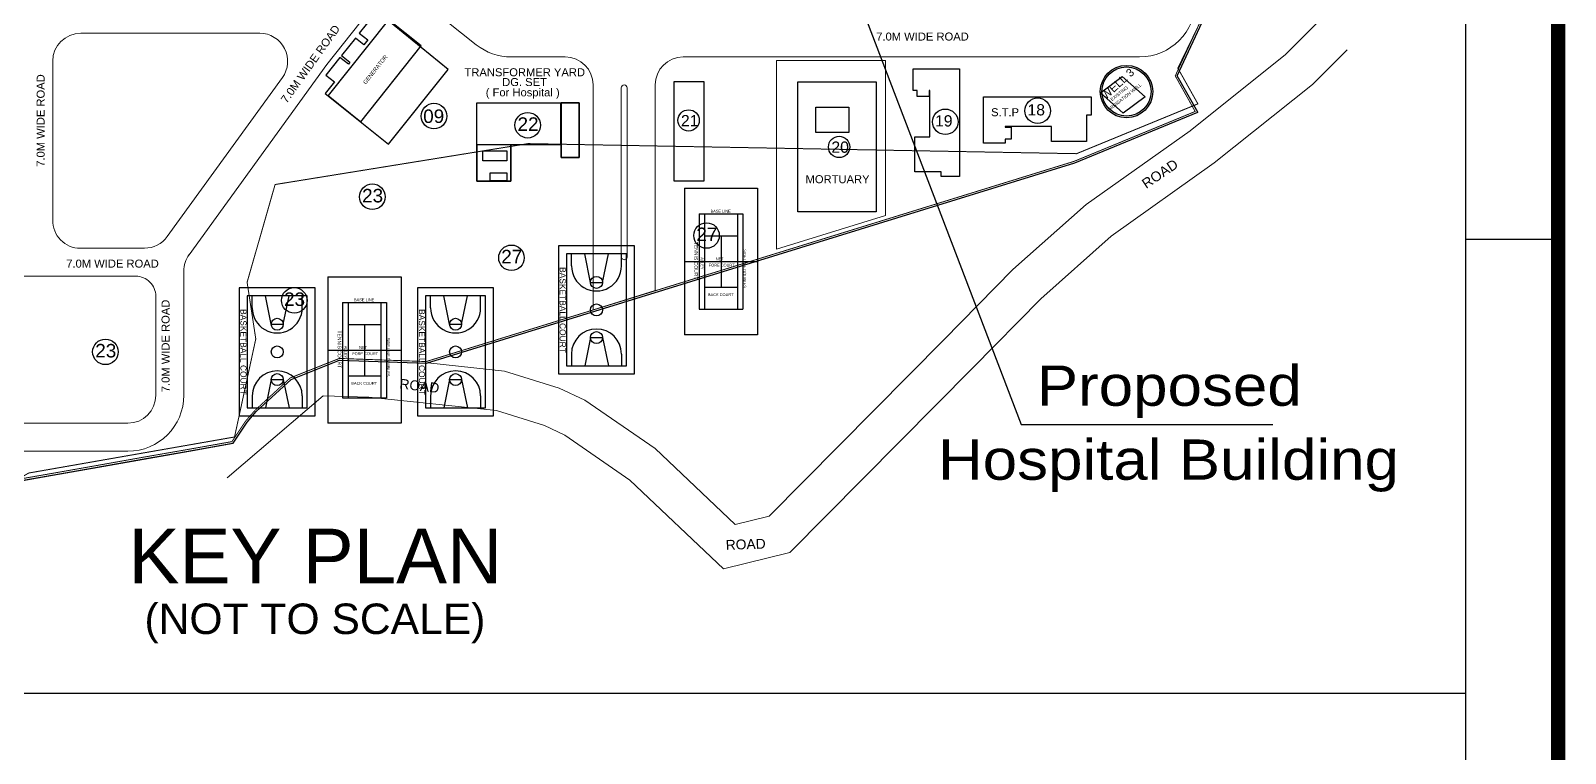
# Model space of a CAD drawing. Extents: x 7620542 to 7843793, y -6476226 to -6093835.
# Drawn here: x 7820359 to 7843793, y -6368780 to -6357741 of the extents above; entities that cross this region are included whole.
import ezdxf
from ezdxf.enums import TextEntityAlignment as Align

# ---------------------------------------------------------------- set-up
doc = ezdxf.new("R2010")
doc.units = 0
doc.header["$LTSCALE"] = 600
doc.header["$MEASUREMENT"] = 0
doc.linetypes.add('1', pattern=[0])
doc.linetypes.add('DASHED2', pattern=[0.375, 0.25, -0.125])
doc.layers.get('0').update_dxf_attribs({"linetype": 'CONTINUOUS'})
for name, color, linetype in [('play field', 30, '1'), ('TITLE', 7, 'CONTINUOUS'), ('Working Dim', 5, 'CONTINUOUS')]:
    doc.layers.add(name, color=color, linetype=linetype)
doc.styles.add('AR', font='arial.ttf')
doc.styles.add('ARAL', font='arial.ttf')
doc.styles.add('ari', font='arial.ttf')
doc.styles.add('ARIAL', font='arial.ttf')
doc.dimstyles.new('int. dim', dxfattribs={"dimtxt": 450, "dimasz": 80, "dimexe": 80, "dimexo": 0, "dimgap": 70, "dimtad": 0, "dimdec": 0, "dimzin": 12, "dimdsep": 46, "dimtxsty": 'ari', "dimblk": 'OBLIQUE', "dimcen": 2, "dimdle": 80, "dimclrd": 256, "dimclre": 256, "dimclrt": 6, "dimadec": 0, "dimazin": 0, "dimtfac": 1, "dimtdec": 0, "dimtix": 1, "dimtmove": 2, "dimatfit": 3, "dimfxl": 1, "dimtolj": 1, "dimtzin": 0, "dimlwd": -1, "dimlwe": -1, "dimarcsym": 0})

# ---------------------------------------------------------------- blocks, each defined once
blk = doc.blocks.new('A$C66962185')
at = {"layer": 'TITLE'}
blk.add_line((360.704, -141176.034), (360.704, -140930.66), dxfattribs=at)
at = {"layer": 'TITLE', "color": 7}
blk.add_line((363, -140990.856), (360.704, -140990.856), dxfattribs=at)
at = {"layer": 'TITLE', "color": 7, "const_width": 0.355}
blk.add_lwpolyline([(363, -140928.365), (363, -141178.329), (0, -141178.329), (0, -140928.365)], close=True, dxfattribs=at)
blk = doc.blocks.new('A$C5AAC70FB')
at = {"layer": 'play field', "color": 8, "linetype": 'Continuous'}
for p, q in [((-9140, 18300), (-9140, -18300)), ((-9140, 18300), (9140, 18300)), ((9140, 18300), (9140, -18300)), ((-5480, 11900), (5480, 11900)), ((-5480, 11900), (-5480, -11900)), ((-4110, 11900), (-4110, -11900)), ((4110, 11900), (4110, -11900)), ((5480, 11900), (5480, -11900)), ((-4110, 6400), (4110, 6400)), ((0, 6400), (0, -6400)), ((-9140, 0), (9140, 0)), ((-4110, -6400), (4110, -6400)), ((-5480, -11900), (5480, -11900)), ((9140, -18300), (-9140, -18300))]:
    blk.add_line(p, q, dxfattribs=at)
at = {"layer": 'play field', "color": 8, "linetype": 'Continuous', "style": 'ari'}
for s, p in [('BASE LINE', (-2617, 12219)), ('NET', (-1324, 301)), ('FORE COURT', (-3061, -1270)), ('BACK COURT', (-3266, -8654))]:
    blk.add_text(s, height=700, dxfattribs=at).set_placement(p)
for s, height, p in [('TENNIS COURT', 900, (-6686, 4908)), ('ALLEY', 700, (-5064, 1055)), ('SIDE LINE DOUBLES', 700, (5579, 3068))]:
    blk.add_text(s, height=height, rotation=270, dxfattribs=at).set_placement(p)
blk = doc.blocks.new('A$C57FB3ACC')
at = {"layer": 'play field', "color": 8}
for p, q in [((16000, 19000), (-16000, 19000)), ((-16000, 19000), (-16000, 0)), ((14000, 17000), (-14000, 17000)), ((-14000, 17000), (-14000, 2000)), ((-11005, 15750), (-14000, 15750)), ((11005, 15750), (14000, 15750)), ((14000, 2000), (14000, 17000)), ((16000, 0), (16000, 19000)), ((-6911, 11000), (-14000, 12500)), ((6911, 11000), (14000, 12500)), ((-6911, 8000), (-14000, 6561)), ((-6911, 8000), (-6911, 11000)), ((6911, 8000), (6911, 11000)), ((6911, 8000), (14000, 6561)), ((-16000, 0), (16000, 0)), ((-11005, 3250), (-14000, 3250)), ((-14000, 2000), (14000, 2000)), ((11005, 3250), (14000, 3250))]:
    blk.add_line(p, q, dxfattribs=at)
for centre in [(-6911, 9500), (0, 9500), (6911, 9500)]:
    blk.add_circle(centre, 1500, dxfattribs=at)
for centre, start, end in [((-11005, 9500), 270, 90), ((11005, 9500), 90, 270)]:
    blk.add_arc(centre, 6250, start, end, dxfattribs=at)
at = {"layer": 'play field', "color": 8, "style": 'ARIAL'}
blk.add_text('BASKETBALL COURT', height=1500, dxfattribs=at).set_placement((0, 322, -101446), align=Align.CENTER)
blk = doc.blocks.new('_Oblique')
at = {"color": 0, "linetype": 'ByBlock', "lineweight": -2}
blk.add_line((-0.5, -0.5), (0.5, 0.5), dxfattribs=at)
blk = doc.blocks.new('A$C67844AE1')
at = {"layer": 'TITLE', "color": 8, "lineweight": 0}
for p, q in [((-16236, -16786, 6), (-15479, -15835, 6)), ((-14884, -15767, 6), (-13980, -16487, 6)), ((-17251, -16314, 6), (-19954, -16314, 6)), ((-12637, -16672, 6), (-13453, -16672, 6)), ((-3959, -16672, 6), (-10854, -16672, 6)), ((-20377, -16736, 6), (-20377, -19138, 6)), ((-18318, -19660, 6), (-16236, -16786, 6)), ((-18648, -19387, 6), (-16908, -16985, 6)), ((-12214, -17095, 6), (-12214, -20493, 6)), ((-11277, -17095, 6), (-11277, -20203, 6)), ((-19960, -19562, 6), (-18991, -19562, 6)), ((-18398, -21784, 6), (-18398, -19908, 6)), ((-22786, -19985, 6), (-19122, -19985, 6)), ((-18820, -21784, 6), (-18820, -20287, 6)), ((-22665, -22208, 6), (-19243, -22208, 6)), ((-25451, -22631, 6), (-19243, -22631, 6))]:
    blk.add_line(p, q, dxfattribs=at)
at = {"layer": 'TITLE', "color": 10, "const_width": 13.9}
for points in [[(-20977, -23096), (-20381, -22992), (-19690, -22870), (-19006, -22748), (-18323, -22629), (-17654, -22509), (-17442, -22192), (-17303, -22031), (-16774, -21546), (-16043, -21256), (-14732, -21302), (-4938, -18274), (-3081, -17509), (-3390, -16957), (-2808, -15697)], [(-20981, -23069), (-20386, -22965), (-19695, -22843), (-19011, -22721), (-18328, -22602), (-17670, -22485), (-17464, -22175), (-17322, -22012), (-16789, -21522), (-16048, -21228), (-14736, -21275), (-4947, -18249), (-3120, -17496), (-3421, -16958), (-2832, -15685)]]:
    blk.add_lwpolyline(points, dxfattribs=at)
at = {"layer": 'TITLE', "color": 10}
blk.add_lwpolyline([(-20977, -23096), (-20381, -22992), (-19690, -22870), (-19006, -22748), (-18323, -22629), (-17654, -22509), (-17442, -22192), (-17303, -22031), (-16774, -21546), (-16043, -21256), (-14732, -21302), (-4938, -18274), (-3081, -17509), (-3390, -16957), (-2808, -15697)], dxfattribs=at)
at = {"layer": 'TITLE', "color": 8, "linetype": 'DASHED2', "lineweight": 0, "ltscale": 6, "const_width": 15.1, "elevation": 6, "flags": 128}
blk.add_lwpolyline([(-2004, -7493), (-2222, -4307), (-2175, -3938), (-1643, 323), (-32, 25), (-85, 841), (-1707, 882), (-3265, 690), (-2836, 167), (-4833, -751), (-3799, -1390), (-5143, -3563), (-6085, -4451), (-6650, -5438), (-9382, -5113, 0.243248), (-10378, -5545), (-11867, -5545, 0.166319), (-12338, -5051), (-18845, -2062), (-19041, -2458), (-19481, -2223), (-21509, -5575), (-24942, -3314), (-24624, -9224), (-22946, -9140), (-23514, -12602), (-28454, -12602), (-28454, -16217), (-26958, -16299), (-26950, -16422), (-26111, -16503), (-26288, -19309), (-26449, -20494), (-25847, -25817), (-24849, -25610), (-23343, -24528), (-20742, -22960), (-17631, -22415), (-17310, -20933), (-17441, -20077), (-17018, -18600), (-13198, -17982), (-13198, -17982), (-13198, -17982), (-13198, -17982), (-4912, -18134), (-4912, -18134), (-4912, -18134), (-4912, -18134), (-4912, -18134), (-4912, -18134), (-4912, -18134), (-4912, -18134), (-4912, -18134), (-3079, -17381), (-3382, -16842), (-2832, -15708), (-2188, -14381), (-2077, -13895), (-1842, -10425)], format="xyb", close=True, dxfattribs=at)
at = {"layer": 'TITLE', "color": 8}
blk.add_lwpolyline([(-16264, -17225), (-15304, -17992), (-14404, -16864), (-15354, -16084), (-15408, -16152), (-15535, -16050), (-15746, -16314), (-15619, -16416), (-15676, -16488), (-15804, -16386), (-16015, -16651), (-15887, -16753), (-15911, -16782), (-16039, -16681), (-16250, -16945), (-16122, -17047), (-16264, -17225)], dxfattribs=at)
blk.add_lwpolyline([(-14811, -16506), (-15304, -16112), (-16217, -17256), (-15724, -17651)], close=True, dxfattribs=at)
at = {"layer": 'TITLE', "color": 8, "lineweight": 0, "flags": 128}
for points in [[(-14713, -21296), (-13552, -21419), (-12729, -21675), (-12338, -21860), (-11276, -22591), (-10067, -23735), (-9555, -23609), (-6916, -20948), (-5873, -19885), (-4769, -18902), (-3197, -17787), (-1754, -16633), (-1252, -16134)], [(-17743, -23031), (-16290, -21793), (-15600, -21814), (-13675, -22017), (-12950, -22243), (-12642, -22388), (-11659, -23065), (-10243, -24405), (-9244, -24158), (-6483, -21375), (-5453, -20325), (-4389, -19379), (-2831, -18273), (-1349, -17088), (-824, -16566)]]:
    blk.add_lwpolyline(points, dxfattribs=at)
at = {"layer": 'TITLE', "color": 8, "lineweight": 0, "elevation": 6}
blk.add_lwpolyline([(-9444, -16727), (-7800, -16727), (-7800, -19068), (-9444, -19578)], close=True, dxfattribs=at)
at = {"layer": 'TITLE', "color": 8, "elevation": 6}
for points in [[(-7382, -16853), (-6680, -16853), (-6680, -18479), (-6957, -18479), (-6957, -18407), (-7353, -18407), (-7353, -17881), (-7128, -17881), (-7128, -17179), (-7139, -17179), (-7139, -17270), (-7320, -17270), (-7320, -17179), (-7382, -17179), (-7382, -16853)], [(-12423, -17366), (-12423, -18192), (-12695, -18192), (-12695, -17999), (-13456, -17999), (-13456, -18551), (-13971, -18551), (-13971, -17366), (-12423, -17366)], [(-6318, -17977), (-6318, -17276), (-4692, -17276), (-4692, -17553), (-4764, -17553), (-4764, -17949), (-5289, -17949), (-5289, -17724), (-5991, -17724), (-5991, -17735), (-5901, -17735), (-5901, -17916), (-5991, -17916), (-5991, -17977), (-6318, -17977)], [(-6318, -17977), (-6318, -17276), (-4692, -17276), (-4692, -17553), (-4764, -17553), (-4764, -17949), (-5289, -17949), (-5289, -17724), (-5991, -17724), (-5991, -17735), (-5901, -17735), (-5901, -17916), (-5991, -17916), (-5991, -17977), (-6318, -17977)]]:
    blk.add_lwpolyline(points, dxfattribs=at)
at = {"layer": 'TITLE', "color": 8, "lineweight": 0, "elevation": 6}
blk.add_lwpolyline([(-11700, -17140, 1), (-11790, -17140), (-11790, -19691, 1.000001), (-11700, -19691)], format="xyb", close=True, dxfattribs=at)
at = {"layer": 'TITLE', "color": 8, "elevation": 6}
for points in [[(-10538, -18543), (-10538, -17048), (-10993, -17048), (-10993, -18543)], [(-9123, -19015), (-9123, -17048), (-7940, -17048), (-7940, -19015)], [(-12423, -17366), (-12695, -17366), (-12695, -18192), (-12423, -18192)], [(-8351, -17815), (-8848, -17815), (-8848, -17432), (-8351, -17432), (-8351, -17815)]]:
    blk.add_lwpolyline(points, close=True, dxfattribs=at)
at = {"layer": 'TITLE', "color": 8, "flags": 128}
blk.add_lwpolyline([(-3877, -17274), (-4206, -17520), (-4551, -17213), (-4221, -16968)], close=True, dxfattribs=at)
at = {"layer": 'TITLE', "color": 8, "ltscale": 5, "elevation": 6}
for points in [[(-12707, -17999), (-13971, -17999), (-13971, -17366), (-12707, -17366)], [(-13456, -17999), (-13971, -17999), (-13971, -18551), (-13456, -18551)], [(-13880, -18089), (-13516, -18089), (-13516, -18243), (-13880, -18243)], [(-13772, -18425), (-13516, -18425), (-13516, -18542), (-13772, -18542)]]:
    blk.add_lwpolyline(points, close=True, dxfattribs=at)
at = {"layer": 'TITLE', "color": 8, "lineweight": 0, "elevation": 6}
blk.add_lwpolyline([(-12214, -20493), (-11277, -20203)], dxfattribs=at)
at = {"layer": 'TITLE', "color": 8}
for centre, radius in [((-4157, -17195), 396), ((-4157, -17195), 372), ((-14618, -17566), 193), ((-5499, -17485, 6), 193), ((-13202, -17704, 6), 193), ((-10772, -17632, 6), 161), ((-6895, -17652, 6), 193), ((-8498, -18032, 6), 161), ((-15549, -18785, 6), 193), ((-10501, -19371, 6), 193), ((-13448, -19707, 6), 193), ((-16729, -20351, 6), 193), ((-19581, -21129, 6), 193)]:
    blk.add_circle(centre, radius, dxfattribs=at)
at = {"layer": 'TITLE', "color": 8, "lineweight": 0}
for centre, radius, start, end in [((-3959, -15825, 6), 846, 270, 0), ((-19954, -16737, 6), 423, 90, 179.9352), ((-17251, -16737, 6), 423, 324.0839, 90), ((-13453, -15825, 6), 846, 231.459, 270), ((-12637, -17095, 6), 423, 0, 90), ((-10854, -17095, 6), 423, 90, 180), ((-19959, -19144, 6), 419, 179.3055, 269.7392), ((-18991, -19139, 6), 423, 269.9999, 324.0839), ((-17975, -19908, 6), 423, 144.0839, 180), ((-19122, -20287, 6), 302, 0, 90.0001), ((-19243, -21784, 6), 423, 270.0056, 0), ((-19243, -21784, 6), 846, 270.0056, 0)]:
    blk.add_arc(centre, radius, start, end, dxfattribs=at)
at = {"layer": 'TITLE', "color": 8, "linetype": 'Continuous', "style": 'AR'}
for s, rotation, p in [('7.0M WIDE ROAD', 54.451, (-16486, -16778)), ('WELL 3', 42.3893, (-4291, -17079, 6)), ('7.0M WIDE ROAD', 90, (-20560, -17633)), ('7.0M WIDE ROAD', 90, (-18673, -21039))]:
    blk.add_text(s, height=120.9, rotation=rotation, dxfattribs=at).set_placement(p, align=Align.MIDDLE_CENTER)
for p in [(-7239, -16364), (-19474, -19795)]:
    blk.add_text('7.0M WIDE ROAD', height=120.9, dxfattribs=at).set_placement(p, align=Align.MIDDLE_CENTER)
at = {"layer": 'TITLE', "color": 8, "linetype": 'Continuous', "style": 'ARIAL'}
blk.add_text('GENERATOR', height=60.4, rotation=51.5117, dxfattribs=at).set_placement((-15648, -17090))
at = {"layer": 'TITLE', "color": 8, "linetype": 'Continuous', "style": 'AR'}
for s, p in [('TRANSFORMER YARD', (-13247, -16964, 6)), ('( For Hospital )', (-13278, -17268, 6)), ('DG. SET ', (-13227, -17112, 6)), ('S.T.P', (-5992, -17568, 6)), ('MORTUARY', (-8522, -18580, 6))]:
    blk.add_text(s, height=120.9, dxfattribs=at).set_placement(p, align=Align.CENTER)
at = {"layer": 'TITLE', "color": 8, "linetype": 'Continuous', "style": 'ARAL'}
for s, height, p in [('IRRIGATION WELL', 48.36, (-3941, -17085)), ('EXISTING', 48.4, (-4143, -17125))]:
    blk.add_text(s, height=height, rotation=38.5598, dxfattribs=at).set_placement(p, align=Align.MIDDLE_RIGHT)
at = {"layer": 'TITLE', "color": 8, "style": 'ari'}
for s, height, p in [('18', 170.1, (-5653, -17556, 0)), ('09', 204.2, (-14781, -17670)), ('22', 204.2, (-13356, -17789, 6)), ('21', 170.1, (-10888, -17720, 6)), ('19', 170.1, (-7050, -17723)), ('20', 170.1, (-8615, -18120, 6)), ('23', 204.2, (-15704, -18870, 6)), ('27', 204.2, (-10655, -19455, 6)), ('27', 204.2, (-13602, -19791, 6)), ('23', 204.2, (-16883, -20435, 6)), ('23', 204.2, (-19735, -21213, 6))]:
    blk.add_text(s, height=height, dxfattribs=at).set_placement(p)
at = {"layer": 'TITLE', "color": 8, "style": 'ARIAL'}
for rotation, p in [(34.1989, (-3860, -18669, 6)), (353.3893, (-15146, -21682, 6)), (1.9097, (-10209, -24121, 6))]:
    blk.add_text('ROAD', height=149.5, rotation=rotation, dxfattribs=at).set_placement(p)

msp = doc.modelspace()

# ---------------------------------------------------------------- linework, layer by layer
at = {"layer": 'Working Dim', "color": 7}
msp.add_line((7811686.312, -6367861.53, -14.83), (7842273.873, -6367861.53, -14.83), dxfattribs=at)

# ---------------------------------------------------------------- block references
at = {"layer": 'TITLE'}
for name, p, xscale, yscale, zscale in [('A$C66962185', (7620650.707, 80266328.743, -14.83), 614.4175770664588, 614.4175710082054, 614.4175728063115), ('A$C67844AE1', (7841295.379, -6341287.263, -14.83), 1.010947171598673, 1.010947171598673, 1.010947171598673)]:
    msp.add_blockref(name, p, dxfattribs=dict(at, xscale=xscale, yscale=yscale, zscale=zscale))
at = {"layer": 'TITLE', "linetype": 'Continuous', "extrusion": (7.93593e-06, 1.32633e-18, 1), "xscale": 0.06111139431788239, "yscale": 0.06111139431788239, "zscale": 0.06111139431788239}
for p in [(7830900.447, -6361266.592, 47.315), (7825455.612, -6362619.77, 47.272)]:
    msp.add_blockref('A$C5AAC70FB', p, dxfattribs=at)
at = {"layer": 'TITLE', "linetype": 'Continuous', "xscale": 0.06111139431595802, "yscale": 0.06111139431595802, "zscale": 0.06111139431595802, "rotation": 270}
for p in [(7828418.046, -6362007.444, -14.83), (7823542.69, -6362648.68, -14.83), (7826267.111, -6362648.68, -14.83)]:
    msp.add_blockref('A$C57FB3ACC', p, dxfattribs=at)

# ---------------------------------------------------------------- texts
at = {"layer": 'TITLE', "style": 'ARIAL', "width": 1.1}
for s, height, p in [('Proposed', 615.0502, (7837745.489, -6363471.1, -14.83)), ('Hospital Building', 615.05017, (7837733.541, -6364600.883, -14.83))]:
    msp.add_text(s, height=height, dxfattribs=at).set_placement(p, align=Align.CENTER)
at = {"layer": 'TITLE', "color": 6, "style": 'ari', "oblique": 360}
for s, height, p in [('KEY PLAN', 835.2042, (7824706.25, -6366184.486, -14.83)), ('(NOT TO SCALE)', 465.84446, (7824698.962, -6366957.919, -14.83))]:
    msp.add_text(s, height=height, rotation=0.0000488, dxfattribs=at).set_placement(p, align=Align.CENTER)

# ---------------------------------------------------------------- leaders
at = {"layer": 'TITLE'}
msp.add_leader([(7832381.139, -6355642, -14.725), (7835483.265, -6363754.609, -14.725), (7839327.435, -6363754.609, -14.725)], dimstyle='int. dim', override={"dimtxt": 200, "dimasz": 1000, "dimgap": 70, "dimtad": 0, "dimclrd": 5}, dxfattribs=at)

doc.saveas('drawing.dxf')
